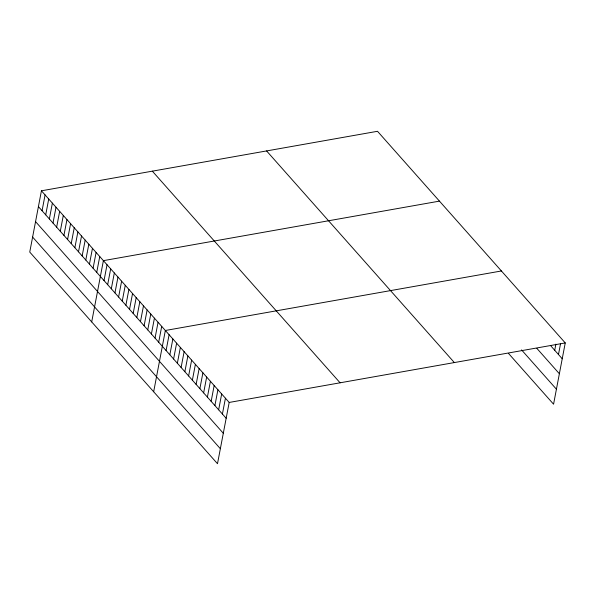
<?xml version="1.0" encoding="UTF-8"?>
<svg xmlns="http://www.w3.org/2000/svg" width="595" height="595" viewBox="0 0 595 595"><rect width="100%" height="100%" fill="white"/><g stroke="black" fill="none" stroke-linecap="round" stroke-linejoin="round"><path stroke-width="0.89" d="M41.434 190.802L29.75 252.072L217.495 463.713L229.187 402.443L41.434 190.802L377.505 131.287L565.25 342.928L553.566 404.198L508.502 353.408M42.067 210.734L45.079 194.907M45.711 214.84L48.723 199.02M49.355 218.945L52.375 203.126M53 223.058L56.019 207.238M56.644 227.164L59.664 211.344M60.288 231.276L63.308 215.45M63.933 235.382L66.952 219.562M67.577 239.488L70.597 223.668M71.222 243.6L74.241 227.773M74.866 247.706L77.886 231.886M78.51 251.819L81.53 235.992M82.155 255.924L85.174 240.105M85.799 260.03L88.819 244.21M89.443 264.143L92.463 248.316M93.088 268.248L96.107 252.429M96.732 272.361L99.752 256.534M91.704 321.91L103.396 260.647L439.46 201.125M104.021 280.572L107.04 264.753M107.665 284.685L110.685 268.858M111.31 288.791L114.329 272.971M114.954 292.896L117.974 277.077M118.598 297.009L121.618 281.19M122.243 301.115L125.262 285.295M125.887 305.228L128.907 289.401M129.531 309.333L132.551 293.514M133.176 313.439L136.196 297.619M136.82 317.551L139.84 301.725M140.465 321.657L143.484 305.837M144.109 325.77L147.129 309.943M147.753 329.875L150.773 314.056M151.398 333.981L154.417 318.161M155.042 338.094L158.062 322.267M158.687 342.199L161.706 326.38M153.666 391.755L165.351 330.485L501.414 270.97M166.087 350.544L169.106 334.717M169.843 354.776L172.862 338.949M173.599 359.008L176.618 343.189M177.355 363.24L180.374 347.421M181.111 367.472L184.123 351.652M184.867 371.704L187.879 355.884M188.615 375.936L191.635 360.116M192.371 380.175L195.391 364.348M196.127 384.407L199.147 368.58M199.883 388.639L202.902 372.812M203.639 392.871L206.658 377.051M207.395 397.103L210.414 381.283M211.151 401.335L214.163 385.515M214.899 405.567L217.919 389.747M218.655 409.799L221.675 393.979M222.411 414.038L225.431 398.211M554.719 350.284L555.894 344.133M558.474 354.516L560.49 343.97M229.187 402.443L565.25 342.928M550.97 346.052L562.23 358.755M536.839 348.35L559.374 373.749M521.555 349.897L556.422 389.204M266.597 150.929L454.349 362.571M152.342 171.159L340.087 382.808M38.422 206.621L226.167 418.27M35.559 221.623L223.304 433.264M32.613 237.07L220.358 448.719"/></g></svg>
